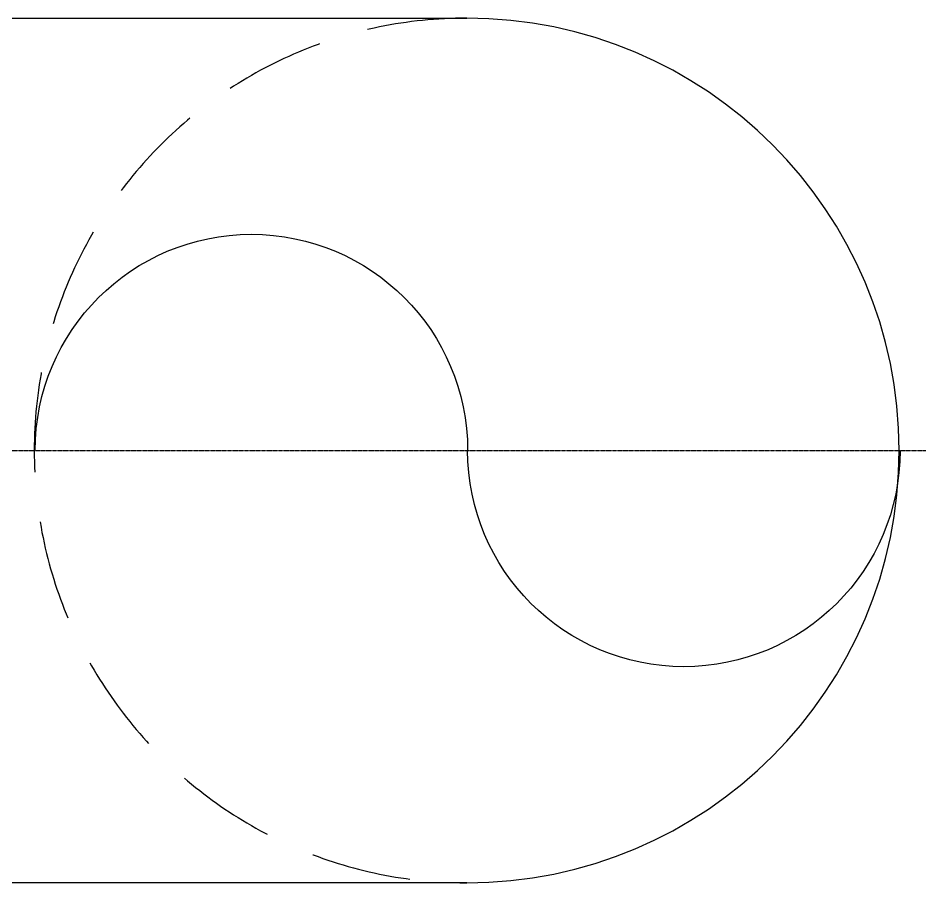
# Model space of a CAD drawing. Header units: millimetres. Extents: x -69706 to 52883, y -6882 to 68885.
# Drawn here: x 28093.7 to 28467.3, y 55976.1 to 56332.1 of the extents above; entities that cross this region are included whole.
import ezdxf

# ---------------------------------------------------------------- set-up
doc = ezdxf.new("R2010")
doc.units = ezdxf.units.MM
doc.linetypes.add('188K-SM-03-F20-MECH-EQ-Y2257103$0$CENTER', pattern=[2, 1.25, -0.25, 0.25, -0.25])
doc.linetypes.add('188K-SM-03-F20-MECH-EQ-Y2257103$0$HIDDEN', pattern=[0.375, 0.25, -0.125])
doc.layers.add('188K-SM-03-F20-MECH-EQ-Y2257103$0$18P7-CHWR-19-Center', color=244, linetype='188K-SM-03-F20-MECH-EQ-Y2257103$0$CENTER')
doc.layers.add('188K-SM-03-F20-MECH-EQ-Y2257103$0$18P7-PCWR-20.7-PIPE', color=6, linetype='Continuous')

# ---------------------------------------------------------------- blocks, each defined once
blk = doc.blocks.new('188K-SM-03-F20-MECH-EQ-Y2257103$0$90EL-S-300A-TOP')
at = {"color": 0, "linetype": 'ByBlock'}
blk.add_lwpolyline([(0, 161.95), (304.8, 161.95), (304.8, -161.95), (0, -161.95)], dxfattribs=at)
blk.add_arc((0, 0), 161.95, 90, 270, dxfattribs=at)
at = {"color": 0, "linetype": '188K-SM-03-F20-MECH-EQ-Y2257103$0$HIDDEN', "ltscale": 150}
blk.add_arc((0, 0), 161.95, 270, 90, dxfattribs=at)
blk = doc.blocks.new('188K-SM-03-F20-MECH-EQ-Y2257103$0$18P7-PCW-過濾桶配管')
at = {"layer": '188K-SM-03-F20-MECH-EQ-Y2257103$0$18P7-CHWR-19-Center', "ltscale": 0.01}
blk.add_line((0, -203.328), (0, -327.202), dxfattribs=at)
at = {"layer": '188K-SM-03-F20-MECH-EQ-Y2257103$0$18P7-PCWR-20.7-PIPE'}
for centre, start, end in [((0, -301.945), 90, 270), ((0, -318.14), 270, 90)]:
    blk.add_arc(centre, 8.098, start, end, dxfattribs=at)
at = {"layer": '188K-SM-03-F20-MECH-EQ-Y2257103$0$18P7-PCWR-20.7-PIPE', "xscale": -0.09999999999999992, "yscale": 0.09999999999999992, "zscale": 0.09999999999999992, "rotation": 270}
blk.add_blockref('188K-SM-03-F20-MECH-EQ-Y2257103$0$90EL-S-300A-TOP', (0, -310.007), dxfattribs=at)

msp = doc.modelspace()

# ---------------------------------------------------------------- block references
at = {"layer": '188K-SM-03-F20-MECH-EQ-Y2257103$0$18P7-PCWR-20.7-PIPE', "xscale": -10.99104711986056, "yscale": 10.99104711986056, "zscale": 10.99104711986056, "rotation": 90}
msp.add_blockref('188K-SM-03-F20-MECH-EQ-Y2257103$0$18P7-PCW-過濾桶配管', (24871.025, 56154.073), dxfattribs=at)

doc.saveas('drawing.dxf')
